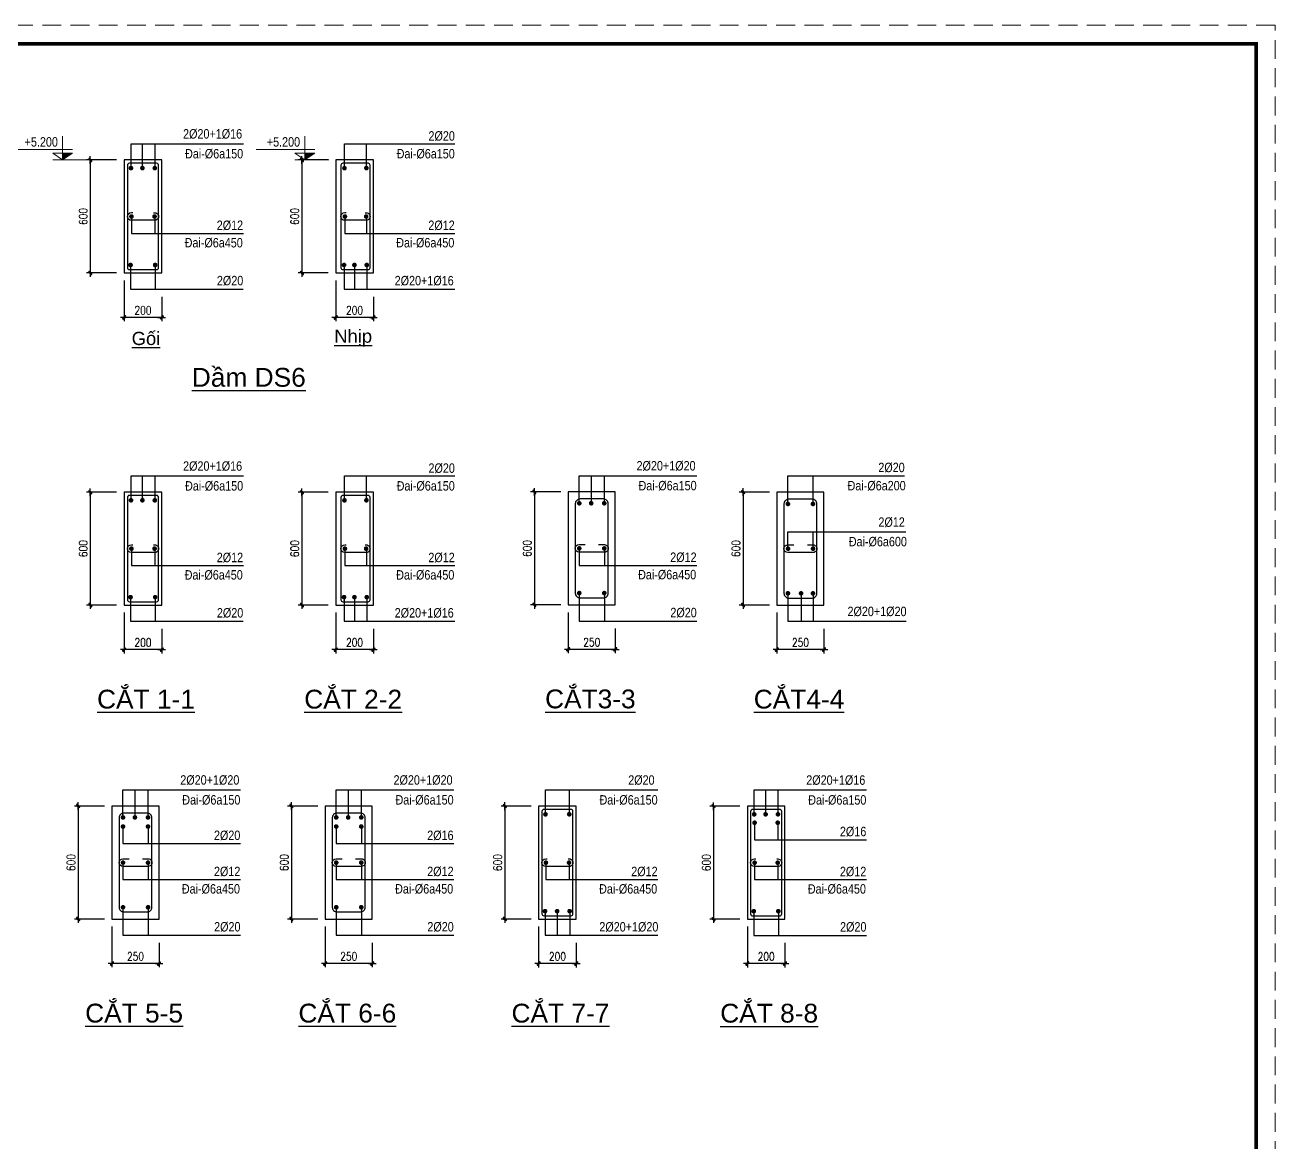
# Model space of a CAD drawing. Header units: inches. Extents: x 651127 to 1529722, y 768575 to 1021311.
# Drawn here: x 1496511 to 1529722, y 861241 to 890941 of the extents above; entities that cross this region are included whole.
import ezdxf
from ezdxf.enums import TextEntityAlignment as Align

# ---------------------------------------------------------------- set-up
doc = ezdxf.new("R2010")
doc.units = ezdxf.units.IN
doc.header["$LTSCALE"] = 1000
doc.header["$MEASUREMENT"] = 0
doc.linetypes.add('CENTER2', pattern=[1.125, 0.75, -0.125, 0.125, -0.125])
doc.linetypes.add('HIDDEN', pattern=[0.375, 0.25, -0.125])
doc.layers.get('DEFPOINTS').update_dxf_attribs({"color": 8, "lineweight": 9})
for name, color, linetype in [('DWGshare.com_1', 7, 'Continuous'), ('DWGshare.com_10', 7, 'Continuous'), ('DWGshare.com_2', 147, 'Continuous'), ('DWGshare.com_3', 7, 'Continuous')]:
    doc.layers.add(name, color=color, linetype=linetype)
doc.layers.add('DWGshare.com_22', color=7, linetype='Continuous', lineweight=18)
doc.layers.add('DWGshare.com_26', color=7, linetype='Continuous', lineweight=5)
doc.styles.add('DWGshare.com_1', font='VHELVCN.TTF')
doc.styles.add('DWGshare.com_14', font='romans.shx', dxfattribs={"width": 0.8})
doc.styles.add('DWGshare.com_4', font='romans.shx', dxfattribs={"width": 0.8})
doc.styles.add('DWGshare.com_5', font='VHELVCN.TTF')
doc.styles.add('DWGshare.com_6', font='VHELVEN.TTF')
doc.dimstyles.new('DWGshare.com_13', dxfattribs={"dimscale": 100, "dimtxt": 2.2, "dimasz": 0.2, "dimexe": 1, "dimexo": 2, "dimgap": 0.8, "dimtad": 1, "dimdec": 0, "dimlfac": 0.2, "dimzin": 0, "dimdsep": 46, "dimtxsty": 'DWGshare.com_14', "dimblk": 'DWGshare.com_18', "dimcen": 1, "dimdle": 1.5, "dimclrd": 147, "dimclre": 147, "dimclrt": 7, "dimadec": 0, "dimazin": 0, "dimtfac": 1, "dimtdec": 0, "dimtix": 1, "dimtmove": 2, "dimatfit": 3, "dimldrblk": 'DWGshare.com_19', "dimfxl": 1, "dimtolj": 1, "dimtzin": 0, "dimarcsym": 0})
doc.dimstyles.new('DWGshare.com_3', dxfattribs={"dimscale": 100, "dimtxt": 2.5, "dimasz": 1, "dimexe": 1, "dimexo": 1.5, "dimgap": 1, "dimtad": 1, "dimdec": 0, "dimlfac": 0.2, "dimzin": 0, "dimdsep": 46, "dimtxsty": 'DWGshare.com_4', "dimblk": 'DWGshare.com_1', "dimcen": 1.5, "dimdle": 1, "dimclrd": 256, "dimclre": 256, "dimclrt": 7, "dimadec": 0, "dimazin": 0, "dimtfac": 1, "dimtdec": 0, "dimtix": 1, "dimtmove": 2, "dimatfit": 3, "dimfxl": 1, "dimtolj": 1, "dimtzin": 0, "dimarcsym": 0})

# ---------------------------------------------------------------- blocks, each defined once
blk = doc.blocks.new('*U726')
blk.add_hatch(color=256).paths.add_polyline_path([(-371, 181), (-636, 0), (-636, 181)])
for p, q in [((-636, 0), (-636, 631)), ((-1929, 281), (-371, 281)), ((-900, 181), (-636, 181)), ((-636, 0), (-900, 181)), ((-900, 0), (0, 0)), ((-371, 181), (-636, 181)), ((-636, 0), (-371, 181))]:
    blk.add_line(p, q)
at = {"linetype": 'CENTER2', "style": 'DWGshare.com_1'}
blk.add_attdef('CD', text='', height=250, dxfattribs=at).set_placement((-1699, 281), align=Align.BOTTOM_LEFT)
blk.add_attdef('%%P0.000', (771, 355), '', height=250, dxfattribs=at)
blk = doc.blocks.new('DWGshare.com_18')
h = blk.add_hatch(color=256)
h.paths.add_polyline_path([(-1.1, 0), (1.1, 0), (2, 0.9, 1), (0.9, 2)])
h.paths.add_polyline_path([(-2, -0.9, 1), (-0.9, -2), (1.1, 0), (-1.1, 0)])
at = {"linetype": 'Continuous'}
h = blk.add_hatch(color=256, dxfattribs=at)
edge = h.paths.add_edge_path()
edge.add_line((-0.9, -2), (2, 0.9))
edge.add_arc((1.4, 1.4), 0.762, 315, 495)
edge.add_line((0.9, 2), (-2, -0.9))
edge.add_arc((-1.4, -1.4), 0.762, 135, 315)
for p, q in [((-5.1, 0), (5.1, 0)), ((0.9, 2), (-2, -0.9)), ((-0.9, -2), (2, 0.9))]:
    blk.add_line(p, q, dxfattribs=at)
for centre, start, end in [((1.4, 1.4), 315, 135), ((-1.4, -1.4), 135, 315)]:
    blk.add_arc(centre, 0.762, start, end, dxfattribs=at)
blk = doc.blocks.new('*D738')
at = {"layer": 'DEFPOINTS', "color": 0, "transparency": 16777216}
for p in [(1499146, 875530), (1500146, 875100), (1499146, 874348)]:
    blk.add_point(p, dxfattribs=at)
at = {"layer": 'DWGshare.com_2', "color": 147, "lineweight": -2, "transparency": 16777216}
for p, q in [((1499146, 875330), (1499146, 874248)), ((1500146, 874900), (1500146, 874248)), ((1500126, 874348), (1499166, 874348))]:
    blk.add_line(p, q, dxfattribs=at)
at = {"layer": 'DWGshare.com_2', "color": 147, "lineweight": -2, "transparency": 16777216, "xscale": 20, "yscale": 20, "zscale": 20, "rotation": 180}
blk.add_blockref('DWGshare.com_18', (1499146, 874348), dxfattribs=at)
at = {"layer": 'DWGshare.com_2', "color": 147, "lineweight": -2, "transparency": 16777216, "xscale": 20, "yscale": 20, "zscale": 20}
blk.add_blockref('DWGshare.com_18', (1500146, 874348), dxfattribs=at)
at = {"layer": 'DWGshare.com_2', "color": 7, "transparency": 16777216, "insert": (1499646, 874538), "char_height": 220, "attachment_point": 5, "style": 'DWGshare.com_14'}
blk.add_mtext('\\A1;200', dxfattribs=at)
blk = doc.blocks.new('DWGshare.com_19')
at = {"color": 0, "linetype": 'ByBlock', "lineweight": -2}
blk.add_line((-0.5, 0), (-1, 0), dxfattribs=at)
at = {"color": 0, "linetype": 'ByBlock', "const_width": 0.5}
blk.add_lwpolyline([(-0.25, 0, 1), (0.25, 0, 1)], format="xyb", close=True, dxfattribs=at)
blk = doc.blocks.new('DWGshare.com_1')
at = {"color": 0, "linetype": 'ByBlock', "const_width": 0.3}
blk.add_lwpolyline([(-0.5, -0.5), (0.5, 0.5)], dxfattribs=at)
blk = doc.blocks.new('*D739')
at = {"layer": 'DEFPOINTS', "color": 0, "transparency": 16777216}
for p in [(1504768, 875530), (1505768, 875100), (1504768, 874348)]:
    blk.add_point(p, dxfattribs=at)
at = {"layer": 'DWGshare.com_2', "color": 147, "lineweight": -2, "transparency": 16777216}
for p, q in [((1504768, 875330), (1504768, 874248)), ((1505768, 874900), (1505768, 874248)), ((1505748, 874348), (1504788, 874348))]:
    blk.add_line(p, q, dxfattribs=at)
at = {"layer": 'DWGshare.com_2', "color": 147, "lineweight": -2, "transparency": 16777216, "xscale": 20, "yscale": 20, "zscale": 20, "rotation": 180}
blk.add_blockref('DWGshare.com_18', (1504768, 874348), dxfattribs=at)
at = {"layer": 'DWGshare.com_2', "color": 147, "lineweight": -2, "transparency": 16777216, "xscale": 20, "yscale": 20, "zscale": 20}
blk.add_blockref('DWGshare.com_18', (1505768, 874348), dxfattribs=at)
at = {"layer": 'DWGshare.com_2', "color": 7, "transparency": 16777216, "insert": (1505268, 874538), "char_height": 220, "attachment_point": 5, "style": 'DWGshare.com_14'}
blk.add_mtext('\\A1;200', dxfattribs=at)
blk = doc.blocks.new('*D740')
at = {"layer": 'DEFPOINTS', "color": 0, "transparency": 16777216}
for p in [(1504768, 878530), (1503868, 875530), (1504768, 875530)]:
    blk.add_point(p, dxfattribs=at)
at = {"layer": 'DWGshare.com_2', "color": 147, "lineweight": -2, "transparency": 16777216}
for p, q in [((1504568, 878530), (1503768, 878530)), ((1503868, 878510), (1503868, 875550)), ((1504568, 875530), (1503768, 875530))]:
    blk.add_line(p, q, dxfattribs=at)
at = {"layer": 'DWGshare.com_2', "color": 147, "lineweight": -2, "transparency": 16777216, "xscale": 20, "yscale": 20, "zscale": 20}
for p, rotation in [((1503868, 878530), 90), ((1503868, 875530), 270)]:
    blk.add_blockref('DWGshare.com_18', p, dxfattribs=dict(at, rotation=rotation))
at = {"layer": 'DWGshare.com_2', "color": 7, "transparency": 16777216, "insert": (1503678, 877030), "char_height": 220, "attachment_point": 5, "rotation": 90, "style": 'DWGshare.com_14'}
blk.add_mtext('\\A1;600', dxfattribs=at)
blk = doc.blocks.new('*D745')
at = {"layer": 'DEFPOINTS', "color": 0, "transparency": 16777216}
for p in [(1499146, 878530), (1498246, 875530), (1499146, 875530)]:
    blk.add_point(p, dxfattribs=at)
at = {"layer": 'DWGshare.com_2', "color": 147, "lineweight": -2, "transparency": 16777216}
for p, q in [((1498946, 878530), (1498146, 878530)), ((1498246, 878510), (1498246, 875550)), ((1498946, 875530), (1498146, 875530))]:
    blk.add_line(p, q, dxfattribs=at)
at = {"layer": 'DWGshare.com_2', "color": 147, "lineweight": -2, "transparency": 16777216, "xscale": 20, "yscale": 20, "zscale": 20}
for p, rotation in [((1498246, 878530), 90), ((1498246, 875530), 270)]:
    blk.add_blockref('DWGshare.com_18', p, dxfattribs=dict(at, rotation=rotation))
at = {"layer": 'DWGshare.com_2', "color": 7, "transparency": 16777216, "insert": (1498056, 877030), "char_height": 220, "attachment_point": 5, "rotation": 90, "style": 'DWGshare.com_14'}
blk.add_mtext('\\A1;600', dxfattribs=at)
blk = doc.blocks.new('*D765')
at = {"layer": 'DEFPOINTS', "color": 0, "transparency": 16777216}
for p in [(1498822, 867190), (1500072, 866759), (1498822, 866008)]:
    blk.add_point(p, dxfattribs=at)
at = {"layer": 'DWGshare.com_2', "color": 147, "lineweight": -2, "transparency": 16777216}
for p, q in [((1498822, 866990), (1498822, 865908)), ((1500072, 866559), (1500072, 865908)), ((1500052, 866008), (1498842, 866008))]:
    blk.add_line(p, q, dxfattribs=at)
at = {"layer": 'DWGshare.com_2', "color": 147, "lineweight": -2, "transparency": 16777216, "xscale": 20, "yscale": 20, "zscale": 20, "rotation": 180}
blk.add_blockref('DWGshare.com_18', (1498822, 866008), dxfattribs=at)
at = {"layer": 'DWGshare.com_2', "color": 147, "lineweight": -2, "transparency": 16777216, "xscale": 20, "yscale": 20, "zscale": 20}
blk.add_blockref('DWGshare.com_18', (1500072, 866008), dxfattribs=at)
at = {"layer": 'DWGshare.com_2', "color": 7, "transparency": 16777216, "insert": (1499447, 866198), "char_height": 220, "attachment_point": 5, "style": 'DWGshare.com_14'}
blk.add_mtext('\\A1;250', dxfattribs=at)
blk = doc.blocks.new('*D766')
at = {"layer": 'DEFPOINTS', "color": 0, "transparency": 16777216}
for p in [(1516489, 875531), (1517739, 875100), (1516489, 874348)]:
    blk.add_point(p, dxfattribs=at)
at = {"layer": 'DWGshare.com_2', "color": 147, "lineweight": -2, "transparency": 16777216}
for p, q in [((1516489, 875331), (1516489, 874248)), ((1517739, 874900), (1517739, 874248)), ((1517719, 874348), (1516509, 874348))]:
    blk.add_line(p, q, dxfattribs=at)
at = {"layer": 'DWGshare.com_2', "color": 147, "lineweight": -2, "transparency": 16777216, "xscale": 20, "yscale": 20, "zscale": 20, "rotation": 180}
blk.add_blockref('DWGshare.com_18', (1516489, 874348), dxfattribs=at)
at = {"layer": 'DWGshare.com_2', "color": 147, "lineweight": -2, "transparency": 16777216, "xscale": 20, "yscale": 20, "zscale": 20}
blk.add_blockref('DWGshare.com_18', (1517739, 874348), dxfattribs=at)
at = {"layer": 'DWGshare.com_2', "color": 7, "transparency": 16777216, "insert": (1517114, 874538), "char_height": 220, "attachment_point": 5, "style": 'DWGshare.com_14'}
blk.add_mtext('\\A1;250', dxfattribs=at)
blk = doc.blocks.new('*D767')
at = {"layer": 'DEFPOINTS', "color": 0, "transparency": 16777216}
for p in [(1516489, 878531), (1515589, 875531), (1516489, 875531)]:
    blk.add_point(p, dxfattribs=at)
at = {"layer": 'DWGshare.com_2', "color": 147, "lineweight": -2, "transparency": 16777216}
for p, q in [((1516289, 878531), (1515489, 878531)), ((1515589, 878511), (1515589, 875551)), ((1516289, 875531), (1515489, 875531))]:
    blk.add_line(p, q, dxfattribs=at)
at = {"layer": 'DWGshare.com_2', "color": 147, "lineweight": -2, "transparency": 16777216, "xscale": 20, "yscale": 20, "zscale": 20}
for p, rotation in [((1515589, 878531), 90), ((1515589, 875531), 270)]:
    blk.add_blockref('DWGshare.com_18', p, dxfattribs=dict(at, rotation=rotation))
at = {"layer": 'DWGshare.com_2', "color": 7, "transparency": 16777216, "insert": (1515399, 877031), "char_height": 220, "attachment_point": 5, "rotation": 90, "style": 'DWGshare.com_14'}
blk.add_mtext('\\A1;600', dxfattribs=at)
blk = doc.blocks.new('*D764')
at = {"layer": 'DEFPOINTS', "color": 0, "transparency": 16777216}
for p in [(1498822, 870190), (1497922, 867190), (1498822, 867190)]:
    blk.add_point(p, dxfattribs=at)
at = {"layer": 'DWGshare.com_2', "color": 147, "lineweight": -2, "transparency": 16777216}
for p, q in [((1498622, 870190), (1497822, 870190)), ((1497922, 870170), (1497922, 867210)), ((1498622, 867190), (1497822, 867190))]:
    blk.add_line(p, q, dxfattribs=at)
at = {"layer": 'DWGshare.com_2', "color": 147, "lineweight": -2, "transparency": 16777216, "xscale": 20, "yscale": 20, "zscale": 20}
for p, rotation in [((1497922, 870190), 90), ((1497922, 867190), 270)]:
    blk.add_blockref('DWGshare.com_18', p, dxfattribs=dict(at, rotation=rotation))
at = {"layer": 'DWGshare.com_2', "color": 7, "transparency": 16777216, "insert": (1497732, 868690), "char_height": 220, "attachment_point": 5, "rotation": 90, "style": 'DWGshare.com_14'}
blk.add_mtext('\\A1;600', dxfattribs=at)
blk = doc.blocks.new('*D762')
at = {"layer": 'DEFPOINTS', "color": 0, "transparency": 16777216}
for p in [(1510944, 875537), (1512194, 875106), (1510944, 874354)]:
    blk.add_point(p, dxfattribs=at)
at = {"layer": 'DWGshare.com_2', "color": 147, "lineweight": -2, "transparency": 16777216}
for p, q in [((1510944, 875337), (1510944, 874254)), ((1512194, 874906), (1512194, 874254)), ((1512174, 874354), (1510964, 874354))]:
    blk.add_line(p, q, dxfattribs=at)
at = {"layer": 'DWGshare.com_2', "color": 147, "lineweight": -2, "transparency": 16777216, "xscale": 20, "yscale": 20, "zscale": 20, "rotation": 180}
blk.add_blockref('DWGshare.com_18', (1510944, 874354), dxfattribs=at)
at = {"layer": 'DWGshare.com_2', "color": 147, "lineweight": -2, "transparency": 16777216, "xscale": 20, "yscale": 20, "zscale": 20}
blk.add_blockref('DWGshare.com_18', (1512194, 874354), dxfattribs=at)
at = {"layer": 'DWGshare.com_2', "color": 7, "transparency": 16777216, "insert": (1511569, 874544), "char_height": 220, "attachment_point": 5, "style": 'DWGshare.com_14'}
blk.add_mtext('\\A1;250', dxfattribs=at)
blk = doc.blocks.new('*D763')
at = {"layer": 'DEFPOINTS', "color": 0, "transparency": 16777216}
for p in [(1510944, 878537), (1510044, 875537), (1510944, 875537)]:
    blk.add_point(p, dxfattribs=at)
at = {"layer": 'DWGshare.com_2', "color": 147, "lineweight": -2, "transparency": 16777216}
for p, q in [((1510744, 878537), (1509944, 878537)), ((1510044, 878517), (1510044, 875557)), ((1510744, 875537), (1509944, 875537))]:
    blk.add_line(p, q, dxfattribs=at)
at = {"layer": 'DWGshare.com_2', "color": 147, "lineweight": -2, "transparency": 16777216, "xscale": 20, "yscale": 20, "zscale": 20}
for p, rotation in [((1510044, 878537), 90), ((1510044, 875537), 270)]:
    blk.add_blockref('DWGshare.com_18', p, dxfattribs=dict(at, rotation=rotation))
at = {"layer": 'DWGshare.com_2', "color": 7, "transparency": 16777216, "insert": (1509854, 877037), "char_height": 220, "attachment_point": 5, "rotation": 90, "style": 'DWGshare.com_14'}
blk.add_mtext('\\A1;600', dxfattribs=at)
blk = doc.blocks.new('*D797')
at = {"layer": 'DEFPOINTS', "color": 0, "transparency": 16777216}
for p in [(1504488, 867190), (1505738, 866759), (1504488, 866008)]:
    blk.add_point(p, dxfattribs=at)
at = {"layer": 'DWGshare.com_2', "color": 147, "lineweight": -2, "transparency": 16777216}
for p, q in [((1504488, 866990), (1504488, 865908)), ((1505738, 866559), (1505738, 865908)), ((1505718, 866008), (1504508, 866008))]:
    blk.add_line(p, q, dxfattribs=at)
at = {"layer": 'DWGshare.com_2', "color": 147, "lineweight": -2, "transparency": 16777216, "xscale": 20, "yscale": 20, "zscale": 20, "rotation": 180}
blk.add_blockref('DWGshare.com_18', (1504488, 866008), dxfattribs=at)
at = {"layer": 'DWGshare.com_2', "color": 147, "lineweight": -2, "transparency": 16777216, "xscale": 20, "yscale": 20, "zscale": 20}
blk.add_blockref('DWGshare.com_18', (1505738, 866008), dxfattribs=at)
at = {"layer": 'DWGshare.com_2', "color": 7, "transparency": 16777216, "insert": (1505113, 866198), "char_height": 220, "attachment_point": 5, "style": 'DWGshare.com_14'}
blk.add_mtext('\\A1;250', dxfattribs=at)
blk = doc.blocks.new('*D798')
at = {"layer": 'DEFPOINTS', "color": 0, "transparency": 16777216}
for p in [(1504488, 870190), (1503588, 867190), (1504488, 867190)]:
    blk.add_point(p, dxfattribs=at)
at = {"layer": 'DWGshare.com_2', "color": 147, "lineweight": -2, "transparency": 16777216}
for p, q in [((1504288, 870190), (1503488, 870190)), ((1503588, 870170), (1503588, 867210)), ((1504288, 867190), (1503488, 867190))]:
    blk.add_line(p, q, dxfattribs=at)
at = {"layer": 'DWGshare.com_2', "color": 147, "lineweight": -2, "transparency": 16777216, "xscale": 20, "yscale": 20, "zscale": 20}
for p, rotation in [((1503588, 870190), 90), ((1503588, 867190), 270)]:
    blk.add_blockref('DWGshare.com_18', p, dxfattribs=dict(at, rotation=rotation))
at = {"layer": 'DWGshare.com_2', "color": 7, "transparency": 16777216, "insert": (1503398, 868690), "char_height": 220, "attachment_point": 5, "rotation": 90, "style": 'DWGshare.com_14'}
blk.add_mtext('\\A1;600', dxfattribs=at)
blk = doc.blocks.new('*D832')
at = {"layer": 'DEFPOINTS', "color": 0, "transparency": 16777216}
for p in [(1510158, 867189), (1511158, 866758), (1510158, 866007)]:
    blk.add_point(p, dxfattribs=at)
at = {"layer": 'DWGshare.com_2', "color": 147, "lineweight": -2, "transparency": 16777216}
for p, q in [((1510158, 866989), (1510158, 865907)), ((1511158, 866558), (1511158, 865907)), ((1511138, 866007), (1510178, 866007))]:
    blk.add_line(p, q, dxfattribs=at)
at = {"layer": 'DWGshare.com_2', "color": 147, "lineweight": -2, "transparency": 16777216, "xscale": 20, "yscale": 20, "zscale": 20, "rotation": 180}
blk.add_blockref('DWGshare.com_18', (1510158, 866007), dxfattribs=at)
at = {"layer": 'DWGshare.com_2', "color": 147, "lineweight": -2, "transparency": 16777216, "xscale": 20, "yscale": 20, "zscale": 20}
blk.add_blockref('DWGshare.com_18', (1511158, 866007), dxfattribs=at)
at = {"layer": 'DWGshare.com_2', "color": 7, "transparency": 16777216, "insert": (1510658, 866197), "char_height": 220, "attachment_point": 5, "style": 'DWGshare.com_14'}
blk.add_mtext('\\A1;200', dxfattribs=at)
blk = doc.blocks.new('*D831')
at = {"layer": 'DEFPOINTS', "color": 0, "transparency": 16777216}
for p in [(1510158, 870189), (1509258, 867189), (1510158, 867189)]:
    blk.add_point(p, dxfattribs=at)
at = {"layer": 'DWGshare.com_2', "color": 147, "lineweight": -2, "transparency": 16777216}
for p, q in [((1509958, 870189), (1509158, 870189)), ((1509258, 870169), (1509258, 867209)), ((1509958, 867189), (1509158, 867189))]:
    blk.add_line(p, q, dxfattribs=at)
at = {"layer": 'DWGshare.com_2', "color": 147, "lineweight": -2, "transparency": 16777216, "xscale": 20, "yscale": 20, "zscale": 20}
for p, rotation in [((1509258, 870189), 90), ((1509258, 867189), 270)]:
    blk.add_blockref('DWGshare.com_18', p, dxfattribs=dict(at, rotation=rotation))
at = {"layer": 'DWGshare.com_2', "color": 7, "transparency": 16777216, "insert": (1509068, 868689), "char_height": 220, "attachment_point": 5, "rotation": 90, "style": 'DWGshare.com_14'}
blk.add_mtext('\\A1;600', dxfattribs=at)
blk = doc.blocks.new('*D833')
at = {"layer": 'DEFPOINTS', "color": 0, "transparency": 16777216}
for p in [(1515703, 867188), (1516703, 866757), (1515703, 866006)]:
    blk.add_point(p, dxfattribs=at)
at = {"layer": 'DWGshare.com_2', "color": 147, "lineweight": -2, "transparency": 16777216}
for p, q in [((1515703, 866988), (1515703, 865906)), ((1516703, 866557), (1516703, 865906)), ((1516683, 866006), (1515723, 866006))]:
    blk.add_line(p, q, dxfattribs=at)
at = {"layer": 'DWGshare.com_2', "color": 147, "lineweight": -2, "transparency": 16777216, "xscale": 20, "yscale": 20, "zscale": 20, "rotation": 180}
blk.add_blockref('DWGshare.com_18', (1515703, 866006), dxfattribs=at)
at = {"layer": 'DWGshare.com_2', "color": 147, "lineweight": -2, "transparency": 16777216, "xscale": 20, "yscale": 20, "zscale": 20}
blk.add_blockref('DWGshare.com_18', (1516703, 866006), dxfattribs=at)
at = {"layer": 'DWGshare.com_2', "color": 7, "transparency": 16777216, "insert": (1516203, 866196), "char_height": 220, "attachment_point": 5, "style": 'DWGshare.com_14'}
blk.add_mtext('\\A1;200', dxfattribs=at)
blk = doc.blocks.new('*D834')
at = {"layer": 'DEFPOINTS', "color": 0, "transparency": 16777216}
for p in [(1515703, 870188), (1514803, 867188), (1515703, 867188)]:
    blk.add_point(p, dxfattribs=at)
at = {"layer": 'DWGshare.com_2', "color": 147, "lineweight": -2, "transparency": 16777216}
for p, q in [((1515503, 870188), (1514703, 870188)), ((1514803, 870168), (1514803, 867208)), ((1515503, 867188), (1514703, 867188))]:
    blk.add_line(p, q, dxfattribs=at)
at = {"layer": 'DWGshare.com_2', "color": 147, "lineweight": -2, "transparency": 16777216, "xscale": 20, "yscale": 20, "zscale": 20}
for p, rotation in [((1514803, 870188), 90), ((1514803, 867188), 270)]:
    blk.add_blockref('DWGshare.com_18', p, dxfattribs=dict(at, rotation=rotation))
at = {"layer": 'DWGshare.com_2', "color": 7, "transparency": 16777216, "insert": (1514613, 868688), "char_height": 220, "attachment_point": 5, "rotation": 90, "style": 'DWGshare.com_14'}
blk.add_mtext('\\A1;600', dxfattribs=at)
blk = doc.blocks.new('*D836')
at = {"layer": 'DEFPOINTS', "color": 0, "transparency": 16777216}
for p in [(1499146, 884355), (1500146, 883924), (1499146, 883172)]:
    blk.add_point(p, dxfattribs=at)
at = {"layer": 'DWGshare.com_2', "color": 147, "lineweight": -2, "transparency": 16777216}
for p, q in [((1499146, 884155), (1499146, 883072)), ((1500146, 883724), (1500146, 883072)), ((1500126, 883172), (1499166, 883172))]:
    blk.add_line(p, q, dxfattribs=at)
at = {"layer": 'DWGshare.com_2', "color": 147, "lineweight": -2, "transparency": 16777216, "xscale": 20, "yscale": 20, "zscale": 20, "rotation": 180}
blk.add_blockref('DWGshare.com_18', (1499146, 883172), dxfattribs=at)
at = {"layer": 'DWGshare.com_2', "color": 147, "lineweight": -2, "transparency": 16777216, "xscale": 20, "yscale": 20, "zscale": 20}
blk.add_blockref('DWGshare.com_18', (1500146, 883172), dxfattribs=at)
at = {"layer": 'DWGshare.com_2', "color": 7, "transparency": 16777216, "insert": (1499646, 883362), "char_height": 220, "attachment_point": 5, "style": 'DWGshare.com_14'}
blk.add_mtext('\\A1;200', dxfattribs=at)
blk = doc.blocks.new('*D837')
at = {"layer": 'DEFPOINTS', "color": 0, "transparency": 16777216}
for p in [(1504768, 884355), (1505768, 883924), (1504768, 883172)]:
    blk.add_point(p, dxfattribs=at)
at = {"layer": 'DWGshare.com_2', "color": 147, "lineweight": -2, "transparency": 16777216}
for p, q in [((1504768, 884155), (1504768, 883072)), ((1505768, 883724), (1505768, 883072)), ((1505748, 883172), (1504788, 883172))]:
    blk.add_line(p, q, dxfattribs=at)
at = {"layer": 'DWGshare.com_2', "color": 147, "lineweight": -2, "transparency": 16777216, "xscale": 20, "yscale": 20, "zscale": 20, "rotation": 180}
blk.add_blockref('DWGshare.com_18', (1504768, 883172), dxfattribs=at)
at = {"layer": 'DWGshare.com_2', "color": 147, "lineweight": -2, "transparency": 16777216, "xscale": 20, "yscale": 20, "zscale": 20}
blk.add_blockref('DWGshare.com_18', (1505768, 883172), dxfattribs=at)
at = {"layer": 'DWGshare.com_2', "color": 7, "transparency": 16777216, "insert": (1505268, 883362), "char_height": 220, "attachment_point": 5, "style": 'DWGshare.com_14'}
blk.add_mtext('\\A1;200', dxfattribs=at)
blk = doc.blocks.new('*D838')
at = {"layer": 'DEFPOINTS', "color": 0, "transparency": 16777216}
for p in [(1504768, 887355), (1503868, 884355), (1504768, 884355)]:
    blk.add_point(p, dxfattribs=at)
at = {"layer": 'DWGshare.com_2', "color": 147, "lineweight": -2, "transparency": 16777216}
for p, q in [((1504568, 887355), (1503768, 887355)), ((1503868, 887335), (1503868, 884375)), ((1504568, 884355), (1503768, 884355))]:
    blk.add_line(p, q, dxfattribs=at)
at = {"layer": 'DWGshare.com_2', "color": 147, "lineweight": -2, "transparency": 16777216, "xscale": 20, "yscale": 20, "zscale": 20}
for p, rotation in [((1503868, 887355), 90), ((1503868, 884355), 270)]:
    blk.add_blockref('DWGshare.com_18', p, dxfattribs=dict(at, rotation=rotation))
at = {"layer": 'DWGshare.com_2', "color": 7, "transparency": 16777216, "insert": (1503678, 885855), "char_height": 220, "attachment_point": 5, "rotation": 90, "style": 'DWGshare.com_14'}
blk.add_mtext('\\A1;600', dxfattribs=at)
blk = doc.blocks.new('*D835')
at = {"layer": 'DEFPOINTS', "color": 0, "transparency": 16777216}
for p in [(1499146, 887355), (1498246, 884355), (1499146, 884355)]:
    blk.add_point(p, dxfattribs=at)
at = {"layer": 'DWGshare.com_2', "color": 147, "lineweight": -2, "transparency": 16777216}
for p, q in [((1498946, 887355), (1498146, 887355)), ((1498246, 887335), (1498246, 884375)), ((1498946, 884355), (1498146, 884355))]:
    blk.add_line(p, q, dxfattribs=at)
at = {"layer": 'DWGshare.com_2', "color": 147, "lineweight": -2, "transparency": 16777216, "xscale": 20, "yscale": 20, "zscale": 20}
for p, rotation in [((1498246, 887355), 90), ((1498246, 884355), 270)]:
    blk.add_blockref('DWGshare.com_18', p, dxfattribs=dict(at, rotation=rotation))
at = {"layer": 'DWGshare.com_2', "color": 7, "transparency": 16777216, "insert": (1498056, 885855), "char_height": 220, "attachment_point": 5, "rotation": 90, "style": 'DWGshare.com_14'}
blk.add_mtext('\\A1;600', dxfattribs=at)

msp = doc.modelspace()

# ---------------------------------------------------------------- linework, layer by layer
at = {"color": 3}
for points in [[(1500058.7, 884492.4), (1500058.7, 887217.4, 0.4142136), (1500008.7, 887267.4), (1499283.7, 887267.4, 0.4142136), (1499233.7, 887217.4), (1499233.7, 884492.4, 0.4142136), (1499283.7, 884442.4), (1500008.7, 884442.4, 0.4142136)], [(1505680.3, 884492.4), (1505680.3, 887217.4, 0.4142136), (1505630.3, 887267.4), (1504955.3, 887267.4, 0.4142136), (1504905.3, 887217.4), (1504905.3, 884492.4, 0.4142136), (1504955.3, 884442.4), (1505630.3, 884442.4, 0.4142136)], [(1500058.7, 875667.9), (1500058.7, 878392.9, 0.4142136), (1500008.7, 878442.9), (1499283.7, 878442.9, 0.4142136), (1499233.7, 878392.9), (1499233.7, 875667.9, 0.4142136), (1499283.7, 875617.9), (1500008.7, 875617.9, 0.4142136)], [(1505680.3, 875667.9), (1505680.3, 878392.9, 0.4142136), (1505630.3, 878442.9), (1504955.3, 878442.9, 0.4142136), (1504905.3, 878392.9), (1504905.3, 875667.9, 0.4142136), (1504955.3, 875617.9), (1505630.3, 875617.9, 0.4142136)], [(1512006.9, 875849.2), (1512006.9, 878224.2, 0.4142136), (1511881.9, 878349.2), (1511256.9, 878349.2, 0.4142136), (1511131.9, 878224.2), (1511131.9, 875849.2, 0.4142136), (1511256.9, 875724.2), (1511881.9, 875724.2, 0.4142136)], [(1517551, 875843), (1517551, 878218, 0.4142136), (1517426, 878343), (1516801, 878343, 0.4142136), (1516676, 878218), (1516676, 875843, 0.4142136), (1516801, 875718), (1517426, 875718, 0.4142136)], [(1499884.6, 867502.5), (1499884.6, 869877.5, 0.4142136), (1499759.6, 870002.5), (1499134.6, 870002.5, 0.4142136), (1499009.6, 869877.5), (1499009.6, 867502.5, 0.4142136), (1499134.6, 867377.5), (1499759.6, 867377.5, 0.4142136)], [(1505550.2, 867502.5), (1505550.2, 869877.5, 0.4142136), (1505425.2, 870002.5), (1504800.2, 870002.5, 0.4142136), (1504675.2, 869877.5), (1504675.2, 867502.5, 0.4142136), (1504800.2, 867377.5), (1505425.2, 867377.5, 0.4142136)], [(1511070.5, 867326.6), (1511070.5, 870051.6, 0.4142136), (1511020.5, 870101.6), (1510295.5, 870101.6, 0.4142136), (1510245.5, 870051.6), (1510245.5, 867326.6, 0.4142136), (1510295.5, 867276.6), (1511020.5, 867276.6, 0.4142136)], [(1516615.9, 867325.6), (1516615.9, 870050.6, 0.4142136), (1516565.9, 870100.6), (1515840.9, 870100.6, 0.4142136), (1515790.9, 870050.6), (1515790.9, 867325.6, 0.4142136), (1515840.9, 867275.6), (1516565.9, 867275.6, 0.4142136)]]:
    msp.add_lwpolyline(points, format="xyb", close=True, dxfattribs=at)
for points in [[(1499929.1, 885955.1), (1499956, 885955.1, -1.0120202), (1499956, 885752.3), (1499336.3, 885752.3, -1), (1499336.3, 885957.6), (1499374.2, 885957.6)], [(1505550.8, 885955.1), (1505577.7, 885955.1, -1.0120202), (1505577.7, 885752.3), (1505008, 885752.3, -1), (1505008, 885957.6), (1505045.9, 885957.6)], [(1499929.1, 877130.6), (1499956, 877130.6, -1.0120202), (1499956, 876927.8), (1499336.3, 876927.8, -1), (1499336.3, 877133.1), (1499374.2, 877133.1)], [(1505550.8, 877130.6), (1505577.7, 877130.6, -1.0120202), (1505577.7, 876927.8), (1505008, 876927.8, -1), (1505008, 877133.1), (1505045.9, 877133.1)], [(1511752.3, 877136.9), (1511904.2, 877136.9, -1.0120202), (1511904.2, 876934.1), (1511234.5, 876934.1, -1), (1511234.5, 877139.3), (1511397.4, 877139.3)], [(1517300.5, 877130.7), (1517448.4, 877130.7, -1.0120202), (1517448.4, 876927.9), (1516778.7, 876927.9, -1), (1516778.7, 877133.2), (1516935.7, 877133.2)], [(1499630, 868790.2), (1499781.9, 868790.2, -1.0120202), (1499781.9, 868587.4), (1499112.2, 868587.4, -1), (1499112.2, 868792.6), (1499275.1, 868792.6)], [(1505295.6, 868790.2), (1505447.5, 868790.2, -1.0120202), (1505447.5, 868587.4), (1504777.8, 868587.4, -1), (1504777.8, 868792.6), (1504940.7, 868792.6)], [(1510941, 868789.3), (1510967.9, 868789.3, -1.0120202), (1510967.9, 868586.4), (1510348.2, 868586.4, -1), (1510348.2, 868791.7), (1510386.1, 868791.7)], [(1516486.4, 868788.4), (1516513.3, 868788.4, -1.0120202), (1516513.3, 868585.5), (1515893.6, 868585.5, -1), (1515893.6, 868790.8), (1515931.5, 868790.8)]]:
    msp.add_lwpolyline(points, format="xyb", dxfattribs=at)
at = {"layer": 'DEFPOINTS', "linetype": 'HIDDEN', "ltscale": 2}
msp.add_lwpolyline([(1445622.3, 831540.9), (1529722.3, 831540.9), (1529722.3, 890940.9), (1445622.3, 890940.9)], close=True, dxfattribs=at)
at = {"layer": 'DWGshare.com_1', "const_width": 100}
msp.add_lwpolyline([(1447622.3, 832040.9), (1529222.3, 832040.9), (1529222.3, 890440.9), (1447622.3, 890440.9)], close=True, dxfattribs=at)
at = {"layer": 'DWGshare.com_22', "color": 1, "const_width": 61.8}
for points in [[(1499327.5, 887108.1, 1), (1499327.5, 887169.9, 1)], [(1499630.8, 887108.1, -1), (1499630.8, 887169.9, -1)], [(1499960, 887108.1, -1), (1499960, 887169.9, -1)], [(1504999.2, 887108.1, 1), (1504999.2, 887169.9, 1)], [(1505581.7, 887108.1, -1), (1505581.7, 887169.9, -1)], [(1499338.7, 885822.8, 1), (1499338.7, 885884.6, 1)], [(1499953.7, 885822.8, -1), (1499953.7, 885884.6, -1)], [(1505010.3, 885822.8, 1), (1505010.3, 885884.6, 1)], [(1505575.3, 885822.8, -1), (1505575.3, 885884.6, -1)], [(1499316.1, 884534.3, 1), (1499316.1, 884596.2, 1)], [(1499969.5, 884534.3, -1), (1499969.5, 884596.2, -1)], [(1504987.7, 884534.3, 1), (1504987.7, 884596.2, 1)], [(1505263.8, 884534.3, -1), (1505263.8, 884596.2, -1)], [(1505591.2, 884534.3, -1), (1505591.2, 884596.2, -1)], [(1499327.5, 878283.6, 1), (1499327.5, 878345.5, 1)], [(1499630.8, 878283.6, -1), (1499630.8, 878345.5, -1)], [(1499960, 878283.6, -1), (1499960, 878345.5, -1)], [(1504999.2, 878283.6, 1), (1504999.2, 878345.5, 1)], [(1505581.7, 878283.6, -1), (1505581.7, 878345.5, -1)], [(1511236.9, 878205.1, 1), (1511236.9, 878266.9, 1)], [(1511553.9, 878205.1, -1), (1511553.9, 878266.9, -1)], [(1511901.9, 878205.1, -1), (1511901.9, 878266.9, -1)], [(1516781, 878248.9, -1), (1516781, 878187.1, -1)], [(1517446, 878248.9, 1), (1517446, 878187.1, 1)], [(1499338.7, 876998.3, 1), (1499338.7, 877060.1, 1)], [(1499953.7, 876998.3, -1), (1499953.7, 877060.1, -1)], [(1505010.3, 876998.3, 1), (1505010.3, 877060.1, 1)], [(1505575.3, 876998.3, -1), (1505575.3, 877060.1, -1)], [(1511236.9, 877004.6, 1), (1511236.9, 877066.4, 1)], [(1511901.9, 877004.6, -1), (1511901.9, 877066.4, -1)], [(1516784.6, 877060.2, -1), (1516784.6, 876998.4, -1)], [(1517449.6, 877060.2, 1), (1517449.6, 876998.4, 1)], [(1499316.1, 875709.9, 1), (1499316.1, 875771.7, 1)], [(1499969.5, 875709.9, -1), (1499969.5, 875771.7, -1)], [(1504987.7, 875709.9, 1), (1504987.7, 875771.7, 1)], [(1505263.8, 875709.9, -1), (1505263.8, 875771.7, -1)], [(1505591.2, 875709.9, -1), (1505591.2, 875771.7, -1)], [(1511236.9, 875818.3, 1), (1511236.9, 875880.1, 1)], [(1511901.9, 875818.3, -1), (1511901.9, 875880.1, -1)], [(1516781, 875812.1, 1), (1516781, 875873.9, 1)], [(1517129.8, 875812.1, -1), (1517129.8, 875873.9, -1)], [(1517446, 875812.1, -1), (1517446, 875873.9, -1)], [(1499114.6, 869858.4, 1), (1499114.6, 869920.2, 1)], [(1499431.6, 869858.4, -1), (1499431.6, 869920.2, -1)], [(1499779.6, 869858.4, -1), (1499779.6, 869920.2, -1)], [(1504780.2, 869858.4, 1), (1504780.2, 869920.2, 1)], [(1505097.2, 869858.4, -1), (1505097.2, 869920.2, -1)], [(1505445.2, 869858.4, -1), (1505445.2, 869920.2, -1)], [(1510339.4, 869942.3, 1), (1510339.4, 870004.1, 1)], [(1510971.9, 869942.3, -1), (1510971.9, 870004.1, -1)], [(1515884.8, 869941.4, 1), (1515884.8, 870003.2, 1)], [(1515895.9, 869718.1, 1), (1515895.9, 869779.9, 1)], [(1516188, 869941.4, -1), (1516188, 870003.2, -1)], [(1516510.9, 869718.1, -1), (1516510.9, 869779.9, -1)], [(1516517.3, 869941.4, -1), (1516517.3, 870003.2, -1)], [(1499114.6, 869616.8, 1), (1499114.6, 869678.6, 1)], [(1499779.6, 869616.8, -1), (1499779.6, 869678.6, -1)], [(1504780.2, 869616.8, 1), (1504780.2, 869678.6, 1)], [(1505445.2, 869616.8, -1), (1505445.2, 869678.6, -1)], [(1499114.6, 868657.9, 1), (1499114.6, 868719.7, 1)], [(1499779.6, 868657.9, -1), (1499779.6, 868719.7, -1)], [(1504780.2, 868657.9, 1), (1504780.2, 868719.7, 1)], [(1505445.2, 868657.9, -1), (1505445.2, 868719.7, -1)], [(1510350.5, 868657, 1), (1510350.5, 868718.8, 1)], [(1510965.5, 868657, -1), (1510965.5, 868718.8, -1)], [(1515895.9, 868656, 1), (1515895.9, 868717.8, 1)], [(1516510.9, 868656, -1), (1516510.9, 868717.8, -1)], [(1499114.6, 867471.6, 1), (1499114.6, 867533.4, 1)], [(1499779.6, 867471.6, -1), (1499779.6, 867533.4, -1)], [(1504780.2, 867471.6, 1), (1504780.2, 867533.4, 1)], [(1505445.2, 867471.6, -1), (1505445.2, 867533.4, -1)], [(1510327.9, 867368.5, 1), (1510327.9, 867430.3, 1)], [(1510648.8, 867368.5, -1), (1510648.8, 867430.3, -1)], [(1510981.4, 867368.5, -1), (1510981.4, 867430.3, -1)], [(1515873.3, 867367.6, 1), (1515873.3, 867429.4, 1)], [(1516526.8, 867367.6, -1), (1516526.8, 867429.4, -1)]]:
    msp.add_lwpolyline(points, format="xyb", close=True, dxfattribs=at)
at = {"layer": 'DWGshare.com_3'}
for points in [[(1500146.2, 884354.9), (1500146.2, 887354.9), (1499146.2, 887354.9), (1499146.2, 884354.9)], [(1505767.8, 884354.9), (1505767.8, 887354.9), (1504767.8, 887354.9), (1504767.8, 884354.9)], [(1500146.2, 875530.4), (1500146.2, 878530.4), (1499146.2, 878530.4), (1499146.2, 875530.4)], [(1505767.8, 875530.4), (1505767.8, 878530.4), (1504767.8, 878530.4), (1504767.8, 875530.4)], [(1512194.4, 875536.7), (1512194.4, 878536.7), (1510944.4, 878536.7), (1510944.4, 875536.7)], [(1517738.5, 875530.5), (1517738.5, 878530.5), (1516488.5, 878530.5), (1516488.5, 875530.5)], [(1500072.1, 867190), (1500072.1, 870190), (1498822.1, 870190), (1498822.1, 867190)], [(1505737.7, 867190), (1505737.7, 870190), (1504487.7, 870190), (1504487.7, 867190)], [(1511158, 867189.1), (1511158, 870189.1), (1510158, 870189.1), (1510158, 867189.1)], [(1516703.4, 867188.1), (1516703.4, 870188.1), (1515703.4, 870188.1), (1515703.4, 867188.1)]]:
    msp.add_lwpolyline(points, close=True, dxfattribs=at)

# ---------------------------------------------------------------- block references
at = {"layer": 'DWGshare.com_26', "linetype": 'CENTER2'}
ref = msp.add_blockref('*U726', (1498146.2, 887354.9), dxfattribs=at)
ref.add_attrib('CD', '+5.200', dxfattribs={"layer": '0', "linetype": 'CENTER2', "height": 250, "style": 'DWGshare.com_1'}).set_placement((1496501.3, 887635.7), align=Align.BOTTOM_LEFT)
ref = msp.add_blockref('*U726', (1504580.9, 887354.9), dxfattribs=at)
ref.add_attrib('CD', '+5.200', dxfattribs={"layer": '0', "linetype": 'CENTER2', "height": 250, "style": 'DWGshare.com_1'}).set_placement((1502935.9, 887635.7), align=Align.BOTTOM_LEFT)

# ---------------------------------------------------------------- texts
at = {"layer": 'DWGshare.com_10', "style": 'DWGshare.com_5'}
for s, p in [('2Þ20+1Þ16', (1500711, 887924.7)), ('2Þ20', (1507231.1, 887868.7)), ('Ñai-Þ6a150', (1500763.6, 887397.3)), ('Ñai-Þ6a150', (1506385.2, 887397.3)), ('2Þ12', (1501605.6, 885495.2)), ('2Þ12', (1507227.3, 885495.2)), ('Ñai-Þ6a450', (1500752.5, 885033.1)), ('Ñai-Þ6a450', (1506374.2, 885033.1)), ('2Þ20', (1501609.5, 884025.3)), ('2Þ20+1Þ16', (1506332.6, 884024.9)), ('2Þ20+1Þ16', (1500711, 879100.2)), ('2Þ20', (1507231.1, 879044.2)), ('2Þ20+1Þ20', (1512759.2, 879106.5)), ('2Þ20', (1519182.8, 879062.7)), ('Ñai-Þ6a150', (1500763.6, 878572.8)), ('Ñai-Þ6a150', (1506385.2, 878572.8)), ('Ñai-Þ6a150', (1512811.8, 878579)), ('Ñai-Þ6a200', (1518365.6, 878578.2)), ('2Þ12', (1519185.4, 877609.7)), ('Ñai-Þ6a600', (1518398.5, 877092.1)), ('2Þ12', (1501605.6, 876670.7)), ('2Þ12', (1507227.3, 876670.7)), ('2Þ12', (1513653.8, 876677)), ('Ñai-Þ6a450', (1500752.5, 876208.6)), ('Ñai-Þ6a450', (1506374.2, 876208.6)), ('Ñai-Þ6a450', (1512800.7, 876214.8)), ('2Þ20', (1501609.5, 875200.8)), ('2Þ20+1Þ16', (1506332.6, 875200.4)), ('2Þ20', (1513657.7, 875207.1)), ('2Þ20+1Þ20', (1518364.2, 875238.5)), ('2Þ20+1Þ20', (1500636.9, 870759.8)), ('2Þ20+1Þ20', (1506302.4, 870759.8)), ('2Þ20', (1512537.5, 870758.8)), ('2Þ20+1Þ16', (1517268.2, 870757.9)), ('Ñai-Þ6a150', (1500689.4, 870232.3)), ('Ñai-Þ6a150', (1506355, 870232.3)), ('Ñai-Þ6a150', (1511775.4, 870231.4)), ('Ñai-Þ6a150', (1517320.8, 870230.5)), ('2Þ20', (1501531.5, 869289.2)), ('2Þ16', (1507197.1, 869289.2)), ('2Þ16', (1518162.9, 869390.5)), ('2Þ12', (1501531.5, 868330.3)), ('2Þ12', (1507197.1, 868330.3)), ('2Þ12', (1512617.5, 868329.3)), ('2Þ12', (1518162.9, 868328.4)), ('Ñai-Þ6a450', (1500678.4, 867868.1)), ('Ñai-Þ6a450', (1506344, 867868.1)), ('Ñai-Þ6a450', (1511764.4, 867867.2)), ('Ñai-Þ6a450', (1517309.8, 867866.3)), ('2Þ20', (1501535.4, 866860.4)), ('2Þ20', (1507201, 866860.4)), ('2Þ20+1Þ20', (1511770.3, 866859.4)), ('2Þ20', (1518166.7, 866858.5))]:
    msp.add_text(s, height=250, dxfattribs=at).set_placement(p)
at = {"layer": 'DWGshare.com_10', "style": 'DWGshare.com_6'}
for s, height, p in [('%%UGoái', 350, (1499725.7, 882632.4)), ('%%UNhòp', 350, (1505230.5, 882632.4)), ('%%UDaàm DS6', 500, (1502457.4, 881606.8)), ('%%uCAÉT 1-1', 500, (1499725.7, 873103.8)), ('%%uCAÉT 2-2', 500, (1505230.5, 873103.8)), ('%%UCAÉT3-3', 500, (1511532, 873110.1)), ('%%UCAÉT4-4', 500, (1517076.2, 873103.9)), ('%%UCAÉT 5-5', 500, (1499409.7, 864763.4)), ('%%UCAÉT 6-6', 500, (1505075.3, 864763.4)), ('%%UCAÉT 7-7', 500, (1510737.6, 864762.4)), ('%%UCAÉT 8-8', 500, (1516282.9, 864761.5))]:
    msp.add_text(s, height=height, dxfattribs=at).set_placement(p, align=Align.MIDDLE)

# ---------------------------------------------------------------- dimensions: what is measured, and where the dimension line sits
at = {"layer": 'DWGshare.com_2'}
for base, p1, p2, angle, picture, middle in [((1498246.2, 884354.9), (1499146.2, 887354.9), (1499146.2, 884354.9), 90, '*D835', (1498056.2, 885854.9)), ((1503867.8, 884354.9), (1504767.8, 887354.9), (1504767.8, 884354.9), 90, '*D838', (1503677.8, 885854.9)), ((1499146.2, 883172.5), (1500146.2, 883924), (1499146.2, 884354.9), 180, '*D836', (1499646.2, 883362.5)), ((1504767.8, 883172.5), (1505767.8, 883924), (1504767.8, 884354.9), 180, '*D837', (1505267.8, 883362.5)), ((1498246.2, 875530.4), (1499146.2, 878530.4), (1499146.2, 875530.4), 90, '*D745', (1498056.2, 877030.4)), ((1503867.8, 875530.4), (1504767.8, 878530.4), (1504767.8, 875530.4), 90, '*D740', (1503677.8, 877030.4)), ((1510044.4, 875536.7), (1510944.4, 878536.7), (1510944.4, 875536.7), 90, '*D763', (1509854.4, 877036.7)), ((1515588.5, 875530.5), (1516488.5, 878530.5), (1516488.5, 875530.5), 90, '*D767', (1515398.5, 877030.5)), ((1499146.2, 874348), (1500146.2, 875099.5), (1499146.2, 875530.4), 180, '*D738', (1499646.2, 874538)), ((1504767.8, 874348), (1505767.8, 875099.5), (1504767.8, 875530.4), 180, '*D739', (1505267.8, 874538)), ((1510944.4, 874354.3), (1512194.4, 875105.8), (1510944.4, 875536.7), 180, '*D762', (1511569.4, 874544.3)), ((1516488.5, 874348.1), (1517738.5, 875099.6), (1516488.5, 875530.5), 180, '*D766', (1517113.5, 874538.1)), ((1497922.1, 867190), (1498822.1, 870190), (1498822.1, 867190), 90, '*D764', (1497732.1, 868690)), ((1503587.7, 867190), (1504487.7, 870190), (1504487.7, 867190), 90, '*D798', (1503397.7, 868690)), ((1509258, 867189.1), (1510158, 870189.1), (1510158, 867189.1), 90, '*D831', (1509068, 868689.1)), ((1514803.4, 867188.1), (1515703.4, 870188.1), (1515703.4, 867188.1), 90, '*D834', (1514613.4, 868688.1)), ((1498822.1, 866007.6), (1500072.1, 866759.1), (1498822.1, 867190), 180, '*D765', (1499447.1, 866197.6)), ((1504487.7, 866007.6), (1505737.7, 866759.1), (1504487.7, 867190), 180, '*D797', (1505112.7, 866197.6)), ((1510158, 866006.6), (1511158, 866758.2), (1510158, 867189.1), 180, '*D832', (1510658, 866196.6)), ((1515703.4, 866005.7), (1516703.4, 866757.2), (1515703.4, 867188.1), 180, '*D833', (1516203.4, 866195.7))]:
    dim = msp.add_linear_dim(base=base, p1=p1, p2=p2, angle=angle, dimstyle='DWGshare.com_13', dxfattribs=at)
    dim.commit()
    dim.dimension.update_dxf_attribs({"geometry": picture, "text_midpoint": middle})

# ---------------------------------------------------------------- leaders
for points in [[(1499327.5, 887127.2), (1499327.5, 887785.8), (1502272.1, 887785.8)], [(1499637, 887127.2), (1499637, 887785.8), (1501964.1, 887785.8)], [(1499966.3, 887127.2), (1499966.3, 887785.8), (1502312.1, 887785.8)], [(1504999.2, 887127.2), (1504999.2, 887785.8), (1507893.7, 887785.8)], [(1505588, 887127.2), (1505588, 887785.8), (1507933.7, 887785.8)], [(1499338.7, 885852.5), (1499338.7, 885403.6), (1502272.1, 885403.6)], [(1499960, 885852.5), (1499960, 885403.6), (1502312.1, 885403.6)], [(1505010.3, 885852.5), (1505010.3, 885403.6), (1507893.7, 885403.6)], [(1505581.6, 885852.5), (1505581.6, 885403.6), (1507933.7, 885403.6)], [(1499316.1, 884565.2), (1499316.1, 883924), (1502285.3, 883924)], [(1499973.6, 884565.2), (1499973.6, 883924), (1502309.4, 883924)], [(1504987.7, 884565.2), (1504987.7, 883924), (1507906.9, 883924)], [(1505267.8, 884565.2), (1505267.8, 883924), (1507478.7, 883924)], [(1505595.2, 884565.2), (1505595.2, 883924), (1507931.1, 883924)], [(1499327.5, 878302.8), (1499327.5, 878961.3), (1502272.1, 878961.3)], [(1499637, 878302.8), (1499637, 878961.3), (1501964.1, 878961.3)], [(1499966.3, 878302.8), (1499966.3, 878961.3), (1502312.1, 878961.3)], [(1504999.2, 878302.8), (1504999.2, 878961.3), (1507893.7, 878961.3)], [(1505588, 878302.8), (1505588, 878961.3), (1507933.7, 878961.3)], [(1511236.9, 878224.2), (1511236.9, 878967.6), (1514320.3, 878967.6)], [(1511560.2, 878224.2), (1511560.2, 878967.6), (1514012.3, 878967.6)], [(1511908.2, 878224.2), (1511908.2, 878967.6), (1514360.3, 878967.6)], [(1516781, 878218), (1516781, 878961.4), (1519882.7, 878961.4)], [(1517447.9, 878218), (1517447.9, 878961.4), (1519627.1, 878961.4)], [(1516781, 877032.9), (1516781, 877474.9), (1519878, 877474.9)], [(1517452.3, 877032.9), (1517452.3, 877474.9), (1519918, 877474.9)], [(1499338.7, 877028), (1499338.7, 876579.1), (1502272.1, 876579.1)], [(1499960, 877028), (1499960, 876579.1), (1502312.1, 876579.1)], [(1505010.3, 877028), (1505010.3, 876579.1), (1507893.7, 876579.1)], [(1505581.6, 877028), (1505581.6, 876579.1), (1507933.7, 876579.1)], [(1511236.9, 877034.3), (1511236.9, 876585.4), (1514320.3, 876585.4)], [(1511908.2, 877034.3), (1511908.2, 876585.4), (1514360.3, 876585.4)], [(1511236.9, 875849.2), (1511236.9, 875105.8), (1514333.5, 875105.8)], [(1511905.9, 875849.2), (1511905.9, 875105.8), (1514357.6, 875105.8)], [(1516781, 875843), (1516781, 875099.6), (1519886.7, 875099.6)], [(1517129.8, 875843), (1517129.8, 875099.6), (1519906.7, 875099.6)], [(1517451.1, 875843), (1517451.1, 875099.6), (1519925.3, 875099.6)], [(1499316.1, 875740.8), (1499316.1, 875099.5), (1502285.3, 875099.5)], [(1499973.6, 875740.8), (1499973.6, 875099.5), (1502309.4, 875099.5)], [(1504987.7, 875740.8), (1504987.7, 875099.5), (1507906.9, 875099.5)], [(1505267.8, 875740.8), (1505267.8, 875099.5), (1507478.7, 875099.5)], [(1505595.2, 875740.8), (1505595.2, 875099.5), (1507931.1, 875099.5)], [(1499114.6, 869877.5), (1499114.6, 870620.9), (1502197.9, 870620.9)], [(1499437.9, 869877.5), (1499437.9, 870620.9), (1501890, 870620.9)], [(1499785.9, 869877.5), (1499785.9, 870620.9), (1502237.9, 870620.9)], [(1504780.2, 869877.5), (1504780.2, 870620.9), (1507863.5, 870620.9)], [(1505103.5, 869877.5), (1505103.5, 870620.9), (1507555.6, 870620.9)], [(1505451.4, 869877.5), (1505451.4, 870620.9), (1507903.5, 870620.9)], [(1510339.4, 869961.4), (1510339.4, 870620), (1513283.9, 870620)], [(1510978.2, 869961.4), (1510978.2, 870620), (1513323.9, 870620)], [(1515884.8, 869960.5), (1515884.8, 870619), (1518829.3, 870619)], [(1516194.3, 869960.5), (1516194.3, 870619), (1518521.4, 870619)], [(1516523.6, 869960.5), (1516523.6, 870619), (1518869.3, 870619)], [(1499114.6, 869646.5), (1499114.6, 869197.6), (1502197.9, 869197.6)], [(1499785.9, 869646.5), (1499785.9, 869197.6), (1502237.9, 869197.6)], [(1504780.2, 869646.5), (1504780.2, 869197.6), (1507863.5, 869197.6)], [(1505451.4, 869646.5), (1505451.4, 869197.6), (1507903.5, 869197.6)], [(1515895.9, 869747.8), (1515895.9, 869298.9), (1518829.3, 869298.9)], [(1516517.2, 869747.8), (1516517.2, 869298.9), (1518869.3, 869298.9)], [(1499114.6, 868687.6), (1499114.6, 868238.7), (1502197.9, 868238.7)], [(1499785.9, 868687.6), (1499785.9, 868238.7), (1502237.9, 868238.7)], [(1504780.2, 868687.6), (1504780.2, 868238.7), (1507863.5, 868238.7)], [(1505451.4, 868687.6), (1505451.4, 868238.7), (1507903.5, 868238.7)], [(1510350.5, 868686.7), (1510350.5, 868237.7), (1513283.9, 868237.7)], [(1510971.8, 868686.7), (1510971.8, 868237.7), (1513323.9, 868237.7)], [(1515895.9, 868685.7), (1515895.9, 868236.8), (1518829.3, 868236.8)], [(1516517.2, 868685.7), (1516517.2, 868236.8), (1518869.3, 868236.8)], [(1499114.6, 867502.5), (1499114.6, 866759.1), (1502211.1, 866759.1)], [(1499783.6, 867502.5), (1499783.6, 866759.1), (1502235.3, 866759.1)], [(1504780.2, 867502.5), (1504780.2, 866759.1), (1507876.7, 866759.1)], [(1505449.2, 867502.5), (1505449.2, 866759.1), (1507900.9, 866759.1)], [(1510327.9, 867399.4), (1510327.9, 866758.2), (1513297.1, 866758.2)], [(1510652.9, 867399.4), (1510652.9, 866758.2), (1512988.7, 866758.2)], [(1510985.4, 867399.4), (1510985.4, 866758.2), (1513321.3, 866758.2)], [(1515873.3, 867398.5), (1515873.3, 866757.2), (1518842.5, 866757.2)], [(1516530.8, 867398.5), (1516530.8, 866757.2), (1518866.7, 866757.2)]]:
    msp.add_leader(points, dimstyle='DWGshare.com_3', override={"dimtad": 0}, dxfattribs=at)

doc.saveas('drawing.dxf')
